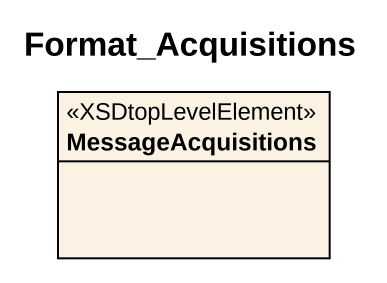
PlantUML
@startuml
title Format_Acquisitions
hide circle
hide empty members
class MessageAcquisitions <<XSDtopLevelElement>>
@enduml
